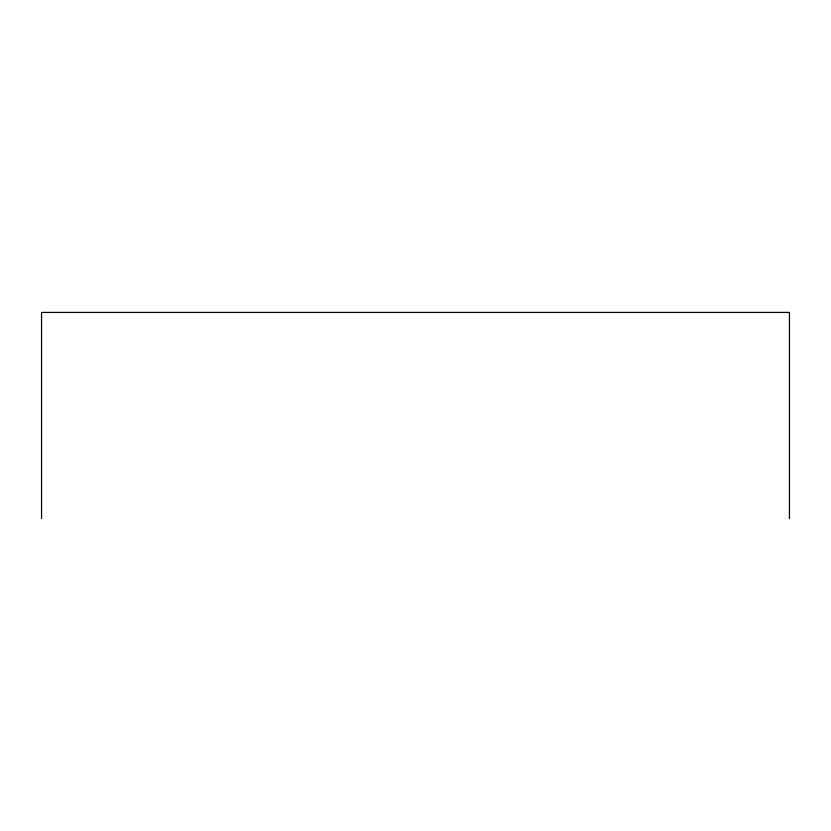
<?xml version="1.0" encoding="UTF-8"?>
<svg xmlns="http://www.w3.org/2000/svg" width="831" height="831" viewBox="0 0 831 831"><rect width="100%" height="100%" fill="white"/><g stroke="black" fill="none" stroke-linecap="round" stroke-linejoin="round"><path stroke-width="1.25" d="M789.45 518.565L789.45 312.435L41.55 312.435L41.55 518.565"/></g></svg>
